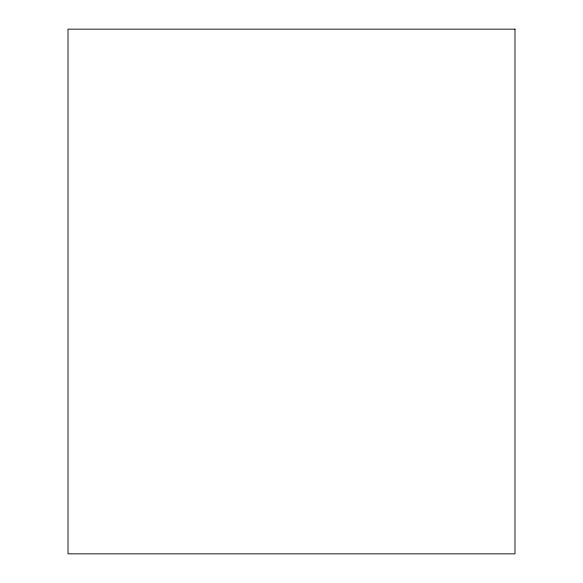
<?xml version="1.0" encoding="UTF-8"?>
<svg xmlns="http://www.w3.org/2000/svg" width="583" height="583" viewBox="0 0 583 583"><rect width="100%" height="100%" fill="white"/><g stroke="black" fill="none" stroke-linecap="round" stroke-linejoin="round"><path stroke-width="0.87" d="M514.986 29.15L68.014 29.15L68.014 553.85L514.986 553.85L514.986 29.15"/></g></svg>
